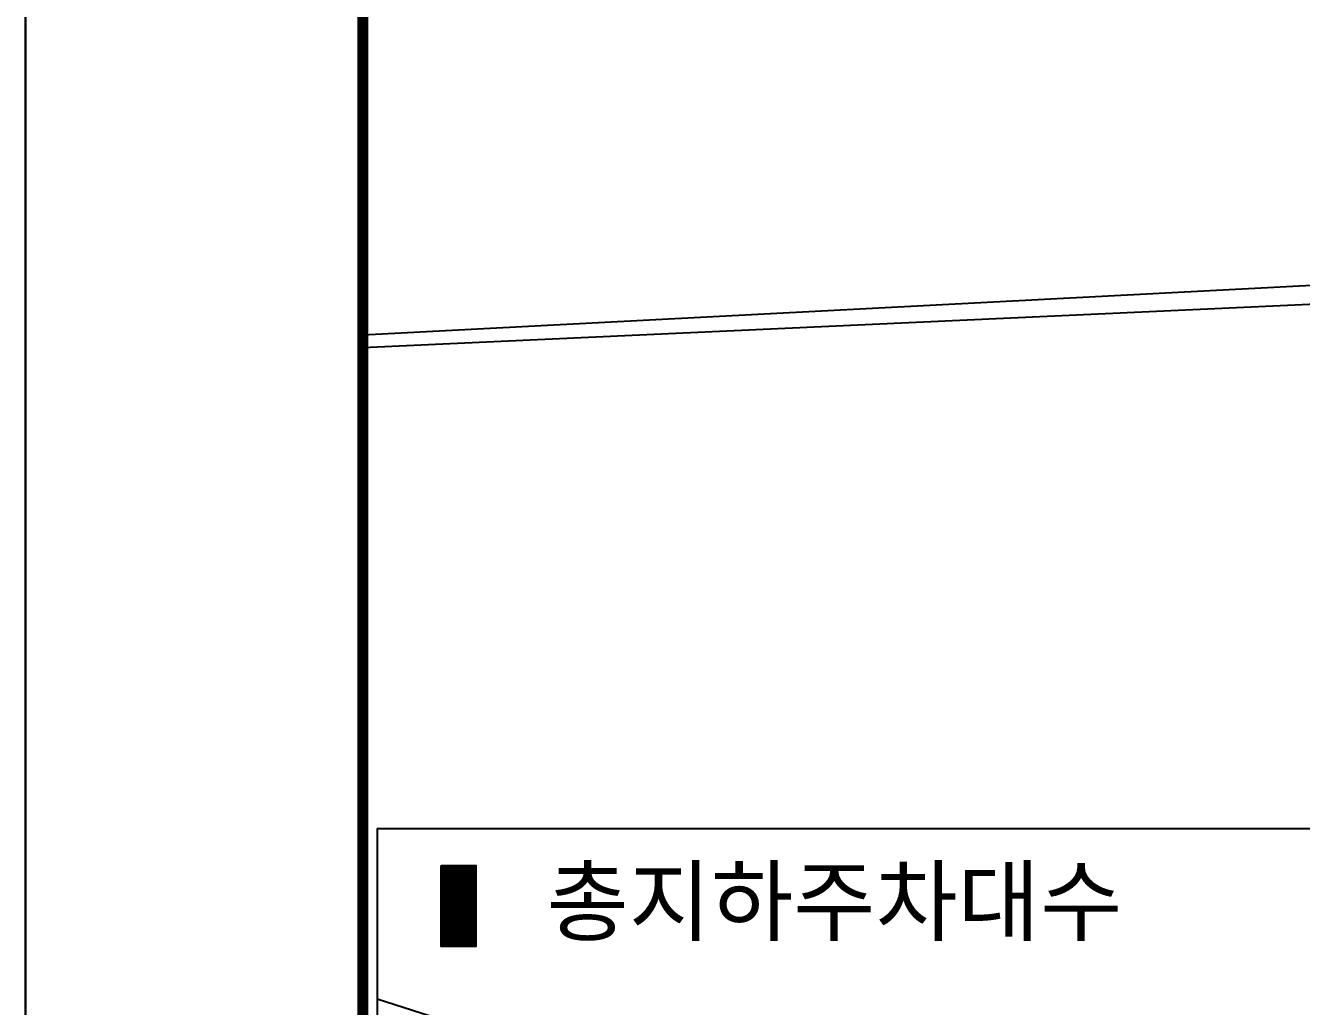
# Model space of a CAD drawing. Header units: millimetres. Extents: x -21000 to 567700, y 435000 to 850800.
# Drawn here: x -21000 to 58435, y 576179 to 637226 of the extents above; entities that cross this region are included whole.
import ezdxf
from ezdxf.xclip import XClip

# ---------------------------------------------------------------- set-up
doc = ezdxf.new("R2010")
doc.units = ezdxf.units.MM
doc.header["$LTSCALE"] = 700
doc.header["$XCLIPFRAME"] = 2
doc.layers.get('0').update_dxf_attribs({"color": 2})
doc.layers.get('Defpoints').update_dxf_attribs({"color": 171})
for name, color, linetype in [('@방화구획_', 252, 'Continuous'), ('AB_Form$0$FORM', 7, 'Continuous'), ('AB_Pbase$0$00_TEXT', 7, 'Continuous'), ('AB_Pbase$0$FORM-TITLE  M', 3, 'Continuous'), ('AB_Pbase$0$WAL', 3, 'Continuous')]:
    doc.layers.add(name, color=color, linetype=linetype)
doc.layers.add('AB_Form$0$FORM_X', color=161, linetype='Continuous', plot=False)
doc.layers.add('AB_Pbase$0$252', color=252, linetype='Continuous', plot=False)
doc.styles.add('AB_Pbase$0$돋움', font='')
doc.styles.get('AB_Pbase$0$돋움').set_extended_font_data('Dotum')

# ---------------------------------------------------------------- blocks, each defined once
blk = doc.blocks.new('AB_Pbase$0$AB_Pbase_지하1층_골조')
at = {"layer": 'Defpoints', "ltscale": 1500}
blk.add_lwpolyline([(0, 839949), (493846, 839949), (493846, 445500), (0, 445500)], close=True, dxfattribs=at)
blk = doc.blocks.new('AB_Pbase$0$pppaaa_1_1')
at = {"layer": 'AB_Pbase$0$FORM-TITLE  M'}
for p, q in [((-213438, 800526), (-211278, 800526)), ((-213438, 795486), (-213438, 800526)), ((-211278, 800526), (-211278, 795486)), ((-213438, 798006), (-211278, 798006)), ((-211278, 795486), (-213438, 795486))]:
    blk.add_line(p, q, dxfattribs=at)
at = {"layer": 'AB_Pbase$0$FORM-TITLE  M', "const_width": 5040}
blk.add_lwpolyline([(-213438, 798006), (-211278, 798006)], dxfattribs=at)
at = {"layer": 'AB_Pbase$0$FORM-TITLE  M'}
blk.add_lwpolyline([(-213438, 800526), (-211278, 800526), (-211278, 795486), (-213438, 795486)], close=True, dxfattribs=at)
at = {"layer": 'AB_Pbase$0$00_TEXT', "color": 3, "style": 'AB_Pbase$0$돋움'}
blk.add_text('총지하주차대수', height=4080, rotation=0.00001, dxfattribs=at).set_placement((-206869, 796255))
blk = doc.blocks.new('AB_Pbase$0$210118_ 주차대수 변경')
at = {"layer": 'Defpoints'}
blk.add_line((-151065, 771039), (-347508, 833693), dxfattribs=at)
blk = doc.blocks.new('AB_Pbase')
at = {"layer": 'AB_Pbase$0$252'}
for p, q in [((198710, 628316), (-119364, 611743)), ((-119364, 611743), (204131, 626513))]:
    blk.add_line(p, q, dxfattribs=at)
at = {"layer": 'Defpoints', "ltscale": 1500}
blk.add_lwpolyline([(0, 839949), (493846, 839949), (493846, 445500), (0, 445500)], close=True, dxfattribs=at)
at = {"rotation": 359.9999999999999}
blk.add_blockref('AB_Pbase$0$AB_Pbase_지하1층_골조', (0, 0), dxfattribs=at)
at = {"layer": 'AB_Pbase$0$WAL'}
ref = blk.add_blockref('AB_Pbase$0$pppaaa_1_1', (0, 0), dxfattribs=dict(at, rotation=359.9999999999999))
XClip(ref).set_block_clipping_path([(-396188.9384898804, 0.0133324571), (493845.7278262604, 839949.4046300659)])
at = {"layer": 'Defpoints'}
blk.add_blockref('AB_Pbase$0$210118_ 주차대수 변경', (0, 0), dxfattribs=at)
blk = doc.blocks.new('AB_Form')
at = {"layer": 'AB_Form$0$FORM', "const_width": 1}
blk.add_lwpolyline([(30, 15), (827, 15), (827, 578.5), (30, 578.5)], close=True, dxfattribs=at)
at = {"layer": 'AB_Form$0$FORM_X'}
for points in [[(0, 0), (841, 0), (841, 594), (0, 594)], [(735.5, 578.5), (30, 578.5), (30, 15), (735.5, 15)]]:
    blk.add_lwpolyline(points, close=True, dxfattribs=at)

msp = doc.modelspace()

# ---------------------------------------------------------------- block references
ref = msp.add_blockref('AB_Pbase', (0, 0))
XClip(ref).set_block_clipping_path([(-0.000000015, 445500.0000000148), (493845.7187941075, 839949.3912975936)])

# ---------------------------------------------------------------- next in the draw order: linework, layer by layer
at = {"layer": 'Defpoints', "ltscale": 1500}
msp.add_lwpolyline([(0, 839949), (493846, 839949), (493846, 445500), (0, 445500)], close=True, dxfattribs=at)

# ---------------------------------------------------------------- next in the draw order: block references
at = {"xscale": 700, "yscale": 700, "zscale": 700}
msp.add_blockref('AB_Form', (-21000, 435000), dxfattribs=at)

# ---------------------------------------------------------------- next in the draw order: block references
ref = msp.add_blockref('AB_Pbase', (218308, -215568))
XClip(ref).set_block_clipping_path([(-217419.7973186616, 661068.1965695792), (-89670.2035915554, 802808.413750479)])

# ---------------------------------------------------------------- next in the draw order: linework, layer by layer
at = {"layer": '@방화구획_'}
msp.add_lwpolyline([(-21000, 850800), (567700, 850800), (567700, 435000), (-21000, 435000)], close=True, dxfattribs=at)

doc.saveas('drawing.dxf')
